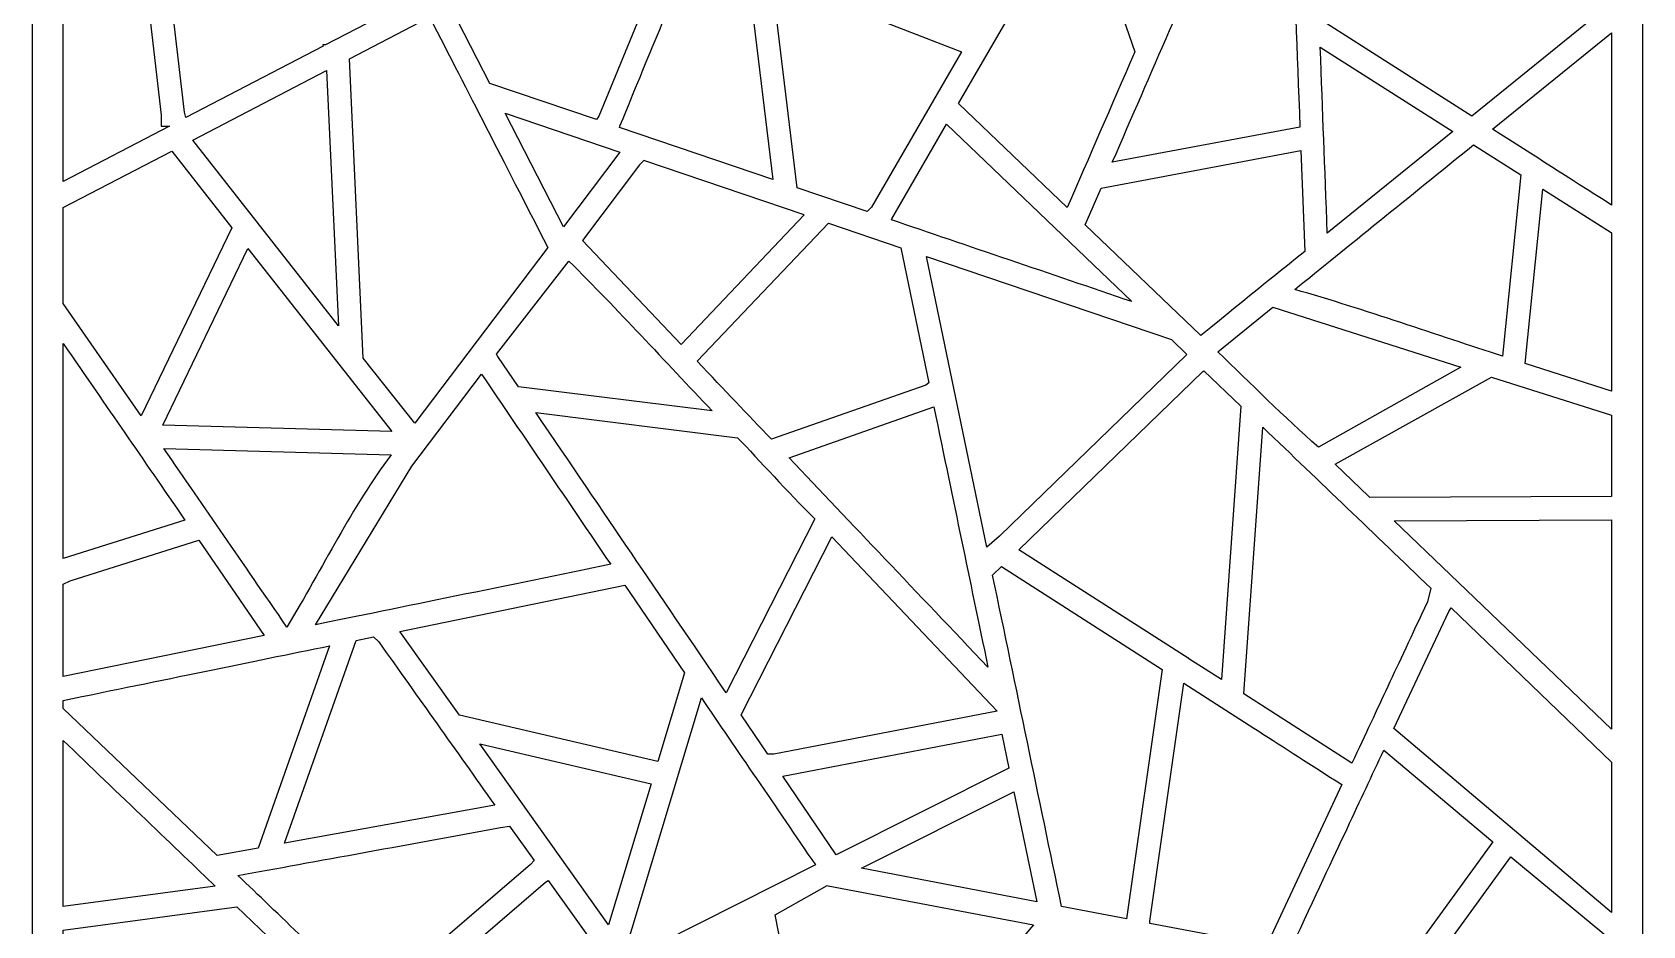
# Model space of a CAD drawing. Header units: centimetres. Extents: x -22.22 to -17.67, y -0.3 to 9.
# Drawn here: x -22.218 to -17.67, y 3.834 to 6.356 of the extents above; entities that cross this region are included whole.
import ezdxf

# ---------------------------------------------------------------- set-up
doc = ezdxf.new("R2010")
doc.units = ezdxf.units.CM
doc.header["$MEASUREMENT"] = 0
doc.layers.add('layer 1', color=7, linetype='Continuous')

msp = doc.modelspace()

# ---------------------------------------------------------------- linework, layer by layer
at = {"layer": 'layer 1', "color": 250}
for points, knots in [([(-17.6704, -0.30228), (-17.6704, -0.30228), (-22.21758, -0.30228), (-22.21758, -0.30228), (-22.21758, -0.30228), (-22.21758, 2.75909), (-22.21758, 5.80632), (-22.21758, 9.00077), (-22.21758, 9.00077), (-20.66617, 9.00077), (-19.24696, 9.00077), (-17.6704, 9.00077), (-17.6704, 9.00077), (-17.6704, 5.9357), (-17.6704, 2.83904), (-17.6704, -0.30228)], [0, 0, 0, 0, 0.2, 0.2, 0.2, 0.2, 0.4, 0.4, 0.4, 0.4, 0.6, 0.6, 0.6, 0.6, 1, 1, 1, 1]), ([(-22.12972, 5.93467), (-22.12972, 5.93467), (-21.8296, 6.09128), (-21.8296, 6.09128), (-21.8296, 6.09128), (-21.8296, 6.09128), (-21.8531, 6.09128), (-21.8531, 6.09128), (-21.8531, 6.09128), (-21.8531, 6.09128), (-21.8531, 6.12232), (-21.8531, 6.12232), (-21.8531, 6.12232), (-21.8531, 6.12232), (-21.94864, 6.944), (-21.94864, 6.944), (-21.94864, 6.944), (-21.94864, 6.944), (-22.12197, 6.82541), (-22.12197, 6.82541), (-22.12197, 6.82541), (-22.12197, 6.82541), (-22.12972, 6.81766), (-22.12972, 6.81766), (-22.12972, 6.81766), (-22.12972, 6.81766), (-22.12972, 5.93467), (-22.12972, 5.93467)], [0, 0, 0, 0, 0.125, 0.125, 0.125, 0.125, 0.25, 0.25, 0.25, 0.25, 0.375, 0.375, 0.375, 0.375, 0.5, 0.5, 0.5, 0.5, 0.625, 0.625, 0.625, 0.625, 0.75, 0.75, 0.75, 0.75, 1, 1, 1, 1]), ([(-21.25078, 6.84628), (-21.25078, 6.84628), (-20.92546, 6.21189), (-20.92546, 6.21189), (-20.92546, 6.21189), (-20.92546, 6.21189), (-20.62475, 6.10965), (-20.62475, 6.10965), (-20.62475, 6.10965), (-20.62475, 6.10965), (-20.6181, 6.11962), (-20.6181, 6.11962), (-20.6181, 6.11962), (-20.6181, 6.11962), (-20.5105, 6.38012), (-20.5105, 6.38012), (-20.5105, 6.38012), (-20.5105, 6.38012), (-21.07911, 6.87475), (-21.07911, 6.87475), (-21.07911, 6.87475), (-21.07911, 6.87475), (-21.25078, 6.84628), (-21.25078, 6.84628)], [0, 0, 0, 0, 0.1428571, 0.1428571, 0.1428571, 0.1428571, 0.2857143, 0.2857143, 0.2857143, 0.2857143, 0.4285714, 0.4285714, 0.4285714, 0.4285714, 0.5714286, 0.5714286, 0.5714286, 0.5714286, 0.7142857, 0.7142857, 0.7142857, 0.7142857, 1, 1, 1, 1]), ([(-19.10427, 6.30111), (-19.10427, 6.30111), (-19.25883, 6.74673), (-19.25883, 6.74673), (-19.25883, 6.74673), (-19.25883, 6.74673), (-19.60197, 6.15511), (-19.60197, 6.15511), (-19.60197, 6.15511), (-19.60197, 6.15511), (-19.29542, 5.86147), (-19.29542, 5.86147), (-19.29542, 5.86147), (-19.23292, 6.00521), (-19.17491, 6.13863), (-19.10427, 6.30111)], [0, 0, 0, 0, 0.2, 0.2, 0.2, 0.2, 0.4, 0.4, 0.4, 0.4, 0.6, 0.6, 0.6, 0.6, 1, 1, 1, 1]), ([(-19.16814, 5.98894), (-19.16814, 5.98894), (-18.63844, 6.08845), (-18.63844, 6.08845), (-18.63844, 6.08845), (-18.64701, 6.31221), (-18.65329, 6.47632), (-18.66213, 6.70717), (-18.66213, 6.70717), (-18.66213, 6.70717), (-18.84129, 6.74153), (-18.84129, 6.74153), (-18.84129, 6.74153), (-18.95842, 6.47162), (-19.0558, 6.24731), (-19.16814, 5.98894)], [0, 0, 0, 0, 0.2, 0.2, 0.2, 0.2, 0.4, 0.4, 0.4, 0.4, 0.6, 0.6, 0.6, 0.6, 1, 1, 1, 1]), ([(-17.75827, 6.53314), (-17.75827, 6.53314), (-17.77014, 6.5361), (-17.77014, 6.5361), (-17.77014, 6.5361), (-18.0791, 6.59536), (-18.2799, 6.63387), (-18.59569, 6.69443), (-18.59569, 6.69443), (-18.59569, 6.69443), (-18.5842, 6.3943), (-18.5842, 6.3943), (-18.5842, 6.3943), (-18.5842, 6.3943), (-18.15293, 6.11958), (-18.15293, 6.11958), (-18.15293, 6.11958), (-18.15293, 6.11958), (-17.79289, 6.41097), (-17.79289, 6.41097), (-17.79289, 6.41097), (-17.79289, 6.41097), (-17.75827, 6.44558), (-17.75827, 6.44558), (-17.75827, 6.44558), (-17.75827, 6.44558), (-17.75827, 6.53314), (-17.75827, 6.53314)], [0, 0, 0, 0, 0.125, 0.125, 0.125, 0.125, 0.25, 0.25, 0.25, 0.25, 0.375, 0.375, 0.375, 0.375, 0.5, 0.5, 0.5, 0.5, 0.625, 0.625, 0.625, 0.625, 0.75, 0.75, 0.75, 0.75, 1, 1, 1, 1]), ([(-21.12595, 6.45843), (-21.12595, 6.45843), (-21.20679, 6.61608), (-21.20679, 6.61608), (-21.20679, 6.61608), (-21.20679, 6.61608), (-21.2332, 6.61608), (-21.2332, 6.61608), (-21.2332, 6.61608), (-21.2332, 6.61608), (-21.83737, 6.55761), (-21.83737, 6.55761), (-21.83737, 6.55761), (-21.83737, 6.55761), (-21.78766, 6.13015), (-21.78766, 6.13015), (-21.78766, 6.13015), (-21.78766, 6.13015), (-21.7839, 6.11508), (-21.7839, 6.11508), (-21.7839, 6.11508), (-21.7839, 6.11508), (-21.39642, 6.3169), (-21.39642, 6.3169), (-21.39642, 6.3169), (-21.39642, 6.3169), (-21.39737, 6.3207), (-21.39737, 6.3207), (-21.39737, 6.3207), (-21.39737, 6.3207), (-21.38911, 6.3207), (-21.38911, 6.3207), (-21.38911, 6.3207), (-21.38911, 6.3207), (-21.13048, 6.4554), (-21.13048, 6.4554), (-21.13048, 6.4554), (-21.13048, 6.4554), (-21.12595, 6.45843), (-21.12595, 6.45843)], [0, 0, 0, 0, 0.0909091, 0.0909091, 0.0909091, 0.0909091, 0.1818182, 0.1818182, 0.1818182, 0.1818182, 0.2727273, 0.2727273, 0.2727273, 0.2727273, 0.3636364, 0.3636364, 0.3636364, 0.3636364, 0.4545455, 0.4545455, 0.4545455, 0.4545455, 0.5454545, 0.5454545, 0.5454545, 0.5454545, 0.6363636, 0.6363636, 0.6363636, 0.6363636, 0.7272727, 0.7272727, 0.7272727, 0.7272727, 0.8181818, 0.8181818, 0.8181818, 0.8181818, 1, 1, 1, 1]), ([(-20.5591, 6.08733), (-20.5591, 6.08733), (-20.12699, 5.94041), (-20.12699, 5.94041), (-20.12699, 5.94041), (-20.12699, 5.94041), (-20.19747, 6.52192), (-20.19747, 6.52192), (-20.19747, 6.52192), (-20.19747, 6.52192), (-20.20121, 6.53687), (-20.20121, 6.53687), (-20.20121, 6.53687), (-20.20121, 6.53687), (-20.35046, 6.59496), (-20.35046, 6.59496), (-20.35046, 6.59496), (-20.44351, 6.36968), (-20.4702, 6.30509), (-20.55751, 6.0937), (-20.55751, 6.0937), (-20.55751, 6.0937), (-20.5591, 6.08733), (-20.5591, 6.08733)], [0, 0, 0, 0, 0.1428571, 0.1428571, 0.1428571, 0.1428571, 0.2857143, 0.2857143, 0.2857143, 0.2857143, 0.4285714, 0.4285714, 0.4285714, 0.4285714, 0.5714286, 0.5714286, 0.5714286, 0.5714286, 0.7142857, 0.7142857, 0.7142857, 0.7142857, 1, 1, 1, 1]), ([(-20.05775, 5.91687), (-20.05775, 5.91687), (-19.86036, 5.84975), (-19.86036, 5.84975), (-19.86036, 5.84975), (-19.86036, 5.84975), (-19.84821, 5.8619), (-19.84821, 5.8619), (-19.84821, 5.8619), (-19.84821, 5.8619), (-19.59384, 6.30047), (-19.59384, 6.30047), (-19.59384, 6.30047), (-19.59384, 6.30047), (-20.12952, 6.50897), (-20.12952, 6.50897), (-20.12952, 6.50897), (-20.12952, 6.50897), (-20.05775, 5.91687), (-20.05775, 5.91687)], [0, 0, 0, 0, 0.1666667, 0.1666667, 0.1666667, 0.1666667, 0.3333333, 0.3333333, 0.3333333, 0.3333333, 0.5, 0.5, 0.5, 0.5, 0.6666667, 0.6666667, 0.6666667, 0.6666667, 1, 1, 1, 1]), ([(-20.76193, 5.7486), (-20.89348, 6.00512), (-20.98307, 6.17981), (-21.09483, 6.39775), (-21.09483, 6.39775), (-21.09483, 6.39775), (-21.10192, 6.39598), (-21.10192, 6.39598), (-21.10192, 6.39598), (-21.10192, 6.39598), (-21.32189, 6.28141), (-21.32189, 6.28141), (-21.32189, 6.28141), (-21.32189, 6.28141), (-21.28294, 5.43642), (-21.28294, 5.43642), (-21.28294, 5.43642), (-21.28294, 5.43642), (-21.137, 5.25219), (-21.137, 5.25219), (-21.137, 5.25219), (-21.137, 5.25219), (-20.76193, 5.7486), (-20.76193, 5.7486)], [0, 0, 0, 0, 0.1428571, 0.1428571, 0.1428571, 0.1428571, 0.2857143, 0.2857143, 0.2857143, 0.2857143, 0.4285714, 0.4285714, 0.4285714, 0.4285714, 0.5714286, 0.5714286, 0.5714286, 0.5714286, 0.7142857, 0.7142857, 0.7142857, 0.7142857, 1, 1, 1, 1]), ([(-17.75827, 6.3542), (-17.75827, 6.3542), (-18.09431, 6.08224), (-18.09431, 6.08224), (-18.09431, 6.08224), (-17.96759, 6.00152), (-17.89029, 5.95228), (-17.75827, 5.86818), (-17.75827, 5.86818), (-17.75827, 5.86818), (-17.75827, 6.3542), (-17.75827, 6.3542)], [0, 0, 0, 0, 0.25, 0.25, 0.25, 0.25, 0.5, 0.5, 0.5, 0.5, 1, 1, 1, 1]), ([(-18.56104, 5.7893), (-18.56104, 5.7893), (-18.20696, 6.07586), (-18.20696, 6.07586), (-18.20696, 6.07586), (-18.20696, 6.07586), (-18.58113, 6.31421), (-18.58113, 6.31421), (-18.58113, 6.31421), (-18.57402, 6.12849), (-18.56834, 5.98001), (-18.56104, 5.7893)], [0, 0, 0, 0, 0.25, 0.25, 0.25, 0.25, 0.5, 0.5, 0.5, 0.5, 1, 1, 1, 1]), ([(-21.38632, 6.24785), (-21.38632, 6.24785), (-21.76406, 6.05111), (-21.76406, 6.05111), (-21.76406, 6.05111), (-21.76406, 6.05111), (-21.3532, 5.52764), (-21.3532, 5.52764), (-21.3532, 5.52764), (-21.3532, 5.52764), (-21.38632, 6.24785), (-21.38632, 6.24785)], [0, 0, 0, 0, 0.25, 0.25, 0.25, 0.25, 0.5, 0.5, 0.5, 0.5, 1, 1, 1, 1]), ([(-20.88222, 6.12758), (-20.88222, 6.12758), (-20.71782, 5.80699), (-20.71782, 5.80699), (-20.71782, 5.80699), (-20.71782, 5.80699), (-20.5587, 6.01759), (-20.5587, 6.01759), (-20.5587, 6.01759), (-20.5587, 6.01759), (-20.88222, 6.12758), (-20.88222, 6.12758)], [0, 0, 0, 0, 0.25, 0.25, 0.25, 0.25, 0.5, 0.5, 0.5, 0.5, 1, 1, 1, 1]), ([(-19.79171, 5.82641), (-19.57853, 5.75393), (-19.34375, 5.6741), (-19.11328, 5.59574), (-19.11328, 5.59574), (-19.11328, 5.59574), (-19.63599, 6.09645), (-19.63599, 6.09645), (-19.63599, 6.09645), (-19.63599, 6.09645), (-19.79103, 5.82914), (-19.79103, 5.82914), (-19.79103, 5.82914), (-19.79103, 5.82914), (-19.79171, 5.82641), (-19.79171, 5.82641)], [0, 0, 0, 0, 0.2, 0.2, 0.2, 0.2, 0.4, 0.4, 0.4, 0.4, 0.6, 0.6, 0.6, 0.6, 1, 1, 1, 1]), ([(-22.12972, 5.59089), (-22.12972, 5.59089), (-21.90953, 5.2738), (-21.90953, 5.2738), (-21.90953, 5.2738), (-21.90953, 5.2738), (-21.65369, 5.80376), (-21.65369, 5.80376), (-21.65369, 5.80376), (-21.65369, 5.80376), (-21.82352, 6.02014), (-21.82352, 6.02014), (-21.82352, 6.02014), (-21.82352, 6.02014), (-22.12972, 5.86139), (-22.12972, 5.86139), (-22.12972, 5.86139), (-22.12972, 5.86139), (-22.12972, 5.59089), (-22.12972, 5.59089)], [0, 0, 0, 0, 0.1666667, 0.1666667, 0.1666667, 0.1666667, 0.3333333, 0.3333333, 0.3333333, 0.3333333, 0.5, 0.5, 0.5, 0.5, 0.6666667, 0.6666667, 0.6666667, 0.6666667, 1, 1, 1, 1]), ([(-19.24469, 5.81288), (-19.24469, 5.81288), (-18.91826, 5.5002), (-18.91826, 5.5002), (-18.91826, 5.5002), (-18.75748, 5.63032), (-18.77445, 5.61659), (-18.625, 5.73753), (-18.625, 5.73753), (-18.625, 5.73753), (-18.63589, 6.02188), (-18.63589, 6.02188), (-18.63589, 6.02188), (-18.63589, 6.02188), (-19.19988, 5.91592), (-19.19988, 5.91592), (-19.19988, 5.91592), (-19.19988, 5.91592), (-19.24469, 5.81288), (-19.24469, 5.81288)], [0, 0, 0, 0, 0.1666667, 0.1666667, 0.1666667, 0.1666667, 0.3333333, 0.3333333, 0.3333333, 0.3333333, 0.5, 0.5, 0.5, 0.5, 0.6666667, 0.6666667, 0.6666667, 0.6666667, 1, 1, 1, 1]), ([(-18.14834, 6.03852), (-18.33401, 5.88826), (-18.50465, 5.75015), (-18.65326, 5.62988), (-18.65326, 5.62988), (-18.45543, 5.57368), (-18.24805, 5.50012), (-18.06644, 5.44196), (-18.06644, 5.44196), (-18.06644, 5.44196), (-18.01439, 5.9532), (-18.01439, 5.9532), (-18.01439, 5.9532), (-18.01439, 5.9532), (-18.14834, 6.03852), (-18.14834, 6.03852)], [0, 0, 0, 0, 0.2, 0.2, 0.2, 0.2, 0.4, 0.4, 0.4, 0.4, 0.6, 0.6, 0.6, 0.6, 1, 1, 1, 1]), ([(-20.03818, 5.84061), (-20.03818, 5.84061), (-20.38547, 5.47507), (-20.38547, 5.47507), (-20.38547, 5.47507), (-20.38547, 5.47507), (-20.66424, 5.76858), (-20.66424, 5.76858), (-20.66424, 5.76858), (-20.66424, 5.76858), (-20.50342, 5.98144), (-20.50342, 5.98144), (-20.50342, 5.98144), (-20.50342, 5.98144), (-20.49047, 5.99439), (-20.49047, 5.99439), (-20.49047, 5.99439), (-20.49047, 5.99439), (-20.03818, 5.84061), (-20.03818, 5.84061)], [0, 0, 0, 0, 0.1666667, 0.1666667, 0.1666667, 0.1666667, 0.3333333, 0.3333333, 0.3333333, 0.3333333, 0.5, 0.5, 0.5, 0.5, 0.6666667, 0.6666667, 0.6666667, 0.6666667, 1, 1, 1, 1]), ([(-17.75827, 5.34313), (-17.75827, 5.34313), (-17.75827, 5.78946), (-17.75827, 5.78946), (-17.75827, 5.78946), (-17.75827, 5.78946), (-17.75989, 5.79108), (-17.75989, 5.79108), (-17.75989, 5.79108), (-17.75989, 5.79108), (-17.95219, 5.91357), (-17.95219, 5.91357), (-17.95219, 5.91357), (-17.95219, 5.91357), (-18.00223, 5.4214), (-18.00223, 5.4214), (-18.00223, 5.4214), (-18.00223, 5.4214), (-17.75827, 5.34313), (-17.75827, 5.34313)], [0, 0, 0, 0, 0.1666667, 0.1666667, 0.1666667, 0.1666667, 0.3333333, 0.3333333, 0.3333333, 0.3333333, 0.5, 0.5, 0.5, 0.5, 0.6666667, 0.6666667, 0.6666667, 0.6666667, 1, 1, 1, 1]), ([(-19.76556, 5.74792), (-19.76556, 5.74792), (-19.96947, 5.81725), (-19.96947, 5.81725), (-19.96947, 5.81725), (-19.96947, 5.81725), (-20.34, 5.42725), (-20.34, 5.42725), (-20.34, 5.42725), (-20.26089, 5.34404), (-20.19913, 5.27909), (-20.13064, 5.20705), (-20.13064, 5.20705), (-20.13064, 5.20705), (-19.69506, 5.36009), (-19.69506, 5.36009), (-19.69506, 5.36009), (-19.69506, 5.36009), (-19.68613, 5.36605), (-19.68613, 5.36605), (-19.68613, 5.36605), (-19.68613, 5.36605), (-19.76556, 5.74792), (-19.76556, 5.74792)], [0, 0, 0, 0, 0.1428571, 0.1428571, 0.1428571, 0.1428571, 0.2857143, 0.2857143, 0.2857143, 0.2857143, 0.4285714, 0.4285714, 0.4285714, 0.4285714, 0.5714286, 0.5714286, 0.5714286, 0.5714286, 0.7142857, 0.7142857, 0.7142857, 0.7142857, 1, 1, 1, 1]), ([(-21.20234, 5.22869), (-21.20234, 5.22869), (-21.60838, 5.74603), (-21.60838, 5.74603), (-21.60838, 5.74603), (-21.60838, 5.74603), (-21.84911, 5.24739), (-21.84911, 5.24739), (-21.84911, 5.24739), (-21.84911, 5.24739), (-21.20234, 5.22869), (-21.20234, 5.22869)], [0, 0, 0, 0, 0.25, 0.25, 0.25, 0.25, 0.5, 0.5, 0.5, 0.5, 1, 1, 1, 1]), ([(-20.70242, 5.71014), (-20.70242, 5.71014), (-20.90666, 5.44774), (-20.90666, 5.44774), (-20.90666, 5.44774), (-20.90666, 5.44774), (-20.9031, 5.44061), (-20.9031, 5.44061), (-20.9031, 5.44061), (-20.9031, 5.44061), (-20.84479, 5.35544), (-20.84479, 5.35544), (-20.84479, 5.35544), (-20.84479, 5.35544), (-20.29763, 5.28705), (-20.29763, 5.28705), (-20.29763, 5.28705), (-20.43198, 5.42835), (-20.56413, 5.57282), (-20.70242, 5.71014)], [0, 0, 0, 0, 0.1666667, 0.1666667, 0.1666667, 0.1666667, 0.3333333, 0.3333333, 0.3333333, 0.3333333, 0.5, 0.5, 0.5, 0.5, 0.6666667, 0.6666667, 0.6666667, 0.6666667, 1, 1, 1, 1]), ([(-19.00093, 5.48897), (-19.00093, 5.48897), (-19.69313, 5.72329), (-19.69313, 5.72329), (-19.69313, 5.72329), (-19.69313, 5.72329), (-19.52224, 4.90262), (-19.52224, 4.90262), (-19.52224, 4.90262), (-19.52224, 4.90262), (-19.48685, 4.93408), (-19.48685, 4.93408), (-19.48685, 4.93408), (-19.48685, 4.93408), (-18.9577, 5.44672), (-18.9577, 5.44672), (-18.9577, 5.44672), (-18.9577, 5.44672), (-19.00093, 5.48897), (-19.00093, 5.48897)], [0, 0, 0, 0, 0.1666667, 0.1666667, 0.1666667, 0.1666667, 0.3333333, 0.3333333, 0.3333333, 0.3333333, 0.5, 0.5, 0.5, 0.5, 0.6666667, 0.6666667, 0.6666667, 0.6666667, 1, 1, 1, 1]), ([(-18.87029, 5.45424), (-18.77645, 5.36435), (-18.68437, 5.27052), (-18.58641, 5.18527), (-18.58641, 5.18527), (-18.58641, 5.18527), (-18.18371, 5.41032), (-18.18371, 5.41032), (-18.18371, 5.41032), (-18.18371, 5.41032), (-18.71452, 5.5803), (-18.71452, 5.5803), (-18.71452, 5.5803), (-18.71452, 5.5803), (-18.87029, 5.45424), (-18.87029, 5.45424)], [0, 0, 0, 0, 0.2, 0.2, 0.2, 0.2, 0.4, 0.4, 0.4, 0.4, 0.6, 0.6, 0.6, 0.6, 1, 1, 1, 1]), ([(-22.12972, 4.87083), (-22.12972, 4.87083), (-21.7866, 4.97918), (-21.7866, 4.97918), (-21.7866, 4.97918), (-21.91119, 5.16004), (-22.00072, 5.29001), (-22.12972, 5.47726), (-22.12972, 5.47726), (-22.12972, 5.47726), (-22.12972, 4.87083), (-22.12972, 4.87083)], [0, 0, 0, 0, 0.25, 0.25, 0.25, 0.25, 0.5, 0.5, 0.5, 0.5, 1, 1, 1, 1]), ([(-20.94928, 5.39132), (-20.94928, 5.39132), (-21.14595, 5.13103), (-21.14595, 5.13103), (-21.14595, 5.13103), (-21.14595, 5.13103), (-21.41767, 4.68333), (-21.41767, 4.68333), (-21.41767, 4.68333), (-21.1883, 4.73035), (-20.86408, 4.79682), (-20.58433, 4.85417), (-20.58433, 4.85417), (-20.70688, 5.03454), (-20.82822, 5.21313), (-20.94928, 5.39132)], [0, 0, 0, 0, 0.2, 0.2, 0.2, 0.2, 0.4, 0.4, 0.4, 0.4, 0.6, 0.6, 0.6, 0.6, 1, 1, 1, 1]), ([(-18.80503, 5.30047), (-18.80503, 5.30047), (-18.90928, 5.40033), (-18.90928, 5.40033), (-18.90928, 5.40033), (-18.90928, 5.40033), (-18.91254, 5.39816), (-18.91254, 5.39816), (-18.91254, 5.39816), (-18.91254, 5.39816), (-19.4319, 4.89555), (-19.4319, 4.89555), (-19.4319, 4.89555), (-19.4319, 4.89555), (-18.95392, 4.58893), (-18.95392, 4.58893), (-18.95392, 4.58893), (-18.95392, 4.58893), (-18.95166, 4.58893), (-18.95166, 4.58893), (-18.95166, 4.58893), (-18.95166, 4.58893), (-18.95197, 4.58767), (-18.95197, 4.58767), (-18.95197, 4.58767), (-18.95197, 4.58767), (-18.86015, 4.52877), (-18.86015, 4.52877), (-18.86015, 4.52877), (-18.86015, 4.52877), (-18.80503, 5.30047), (-18.80503, 5.30047)], [0, 0, 0, 0, 0.1111111, 0.1111111, 0.1111111, 0.1111111, 0.2222222, 0.2222222, 0.2222222, 0.2222222, 0.3333333, 0.3333333, 0.3333333, 0.3333333, 0.4444444, 0.4444444, 0.4444444, 0.4444444, 0.5555556, 0.5555556, 0.5555556, 0.5555556, 0.6666667, 0.6666667, 0.6666667, 0.6666667, 0.7777778, 0.7777778, 0.7777778, 0.7777778, 1, 1, 1, 1]), ([(-17.75827, 5.27523), (-17.75827, 5.27523), (-18.09782, 5.38281), (-18.09782, 5.38281), (-18.09782, 5.38281), (-18.09782, 5.38281), (-18.53861, 5.13653), (-18.53861, 5.13653), (-18.53861, 5.13653), (-18.53861, 5.13653), (-18.4441, 5.046), (-18.4441, 5.046), (-18.4441, 5.046), (-18.4441, 5.046), (-18.44124, 5.043), (-18.44124, 5.043), (-18.44124, 5.043), (-18.44124, 5.043), (-17.75827, 5.04556), (-17.75827, 5.04556), (-17.75827, 5.04556), (-17.75827, 5.04556), (-17.75827, 5.27523), (-17.75827, 5.27523)], [0, 0, 0, 0, 0.1428571, 0.1428571, 0.1428571, 0.1428571, 0.2857143, 0.2857143, 0.2857143, 0.2857143, 0.4285714, 0.4285714, 0.4285714, 0.4285714, 0.5714286, 0.5714286, 0.5714286, 0.5714286, 0.7142857, 0.7142857, 0.7142857, 0.7142857, 1, 1, 1, 1]), ([(-20.79596, 5.28292), (-20.59107, 4.98136), (-20.45969, 4.78799), (-20.25824, 4.49147), (-20.25824, 4.49147), (-20.25824, 4.49147), (-20.00841, 4.98287), (-20.00841, 4.98287), (-20.00841, 4.98287), (-20.08565, 5.05982), (-20.16492, 5.14748), (-20.22596, 5.21167), (-20.22596, 5.21167), (-20.22596, 5.21167), (-20.79596, 5.28292), (-20.79596, 5.28292)], [0, 0, 0, 0, 0.2, 0.2, 0.2, 0.2, 0.4, 0.4, 0.4, 0.4, 0.6, 0.6, 0.6, 0.6, 1, 1, 1, 1]), ([(-19.5193, 4.5641), (-19.57382, 4.82615), (-19.61275, 5.01331), (-19.67204, 5.29833), (-19.67204, 5.29833), (-19.67204, 5.29833), (-20.08085, 5.1547), (-20.08085, 5.1547), (-20.08085, 5.1547), (-19.90563, 4.97041), (-19.72095, 4.77618), (-19.5193, 4.5641)], [0, 0, 0, 0, 0.25, 0.25, 0.25, 0.25, 0.5, 0.5, 0.5, 0.5, 1, 1, 1, 1]), ([(-18.26872, 4.78674), (-18.42992, 4.94116), (-18.57923, 5.08418), (-18.74319, 5.24124), (-18.74319, 5.24124), (-18.74319, 5.24124), (-18.79698, 4.48824), (-18.79698, 4.48824), (-18.79698, 4.48824), (-18.79698, 4.48824), (-18.49179, 4.29246), (-18.49179, 4.29246), (-18.49179, 4.29246), (-18.41286, 4.46108), (-18.37089, 4.55075), (-18.27822, 4.74872), (-18.27822, 4.74872), (-18.27822, 4.74872), (-18.26872, 4.78674), (-18.26872, 4.78674)], [0, 0, 0, 0, 0.1666667, 0.1666667, 0.1666667, 0.1666667, 0.3333333, 0.3333333, 0.3333333, 0.3333333, 0.5, 0.5, 0.5, 0.5, 0.6666667, 0.6666667, 0.6666667, 0.6666667, 1, 1, 1, 1]), ([(-21.20452, 5.16283), (-21.20452, 5.16283), (-21.84585, 5.18137), (-21.84585, 5.18137), (-21.84585, 5.18137), (-21.72616, 5.00761), (-21.62942, 4.86718), (-21.49851, 4.67715), (-21.49851, 4.67715), (-21.39621, 4.8457), (-21.31478, 5.0169), (-21.20452, 5.16283)], [0, 0, 0, 0, 0.25, 0.25, 0.25, 0.25, 0.5, 0.5, 0.5, 0.5, 1, 1, 1, 1]), ([(-17.75827, 4.97966), (-17.75827, 4.97966), (-18.37241, 4.97733), (-18.37241, 4.97733), (-18.37241, 4.97733), (-18.37241, 4.97733), (-17.75827, 4.38905), (-17.75827, 4.38905), (-17.75827, 4.38905), (-17.75827, 4.38905), (-17.75827, 4.97966), (-17.75827, 4.97966)], [0, 0, 0, 0, 0.25, 0.25, 0.25, 0.25, 0.5, 0.5, 0.5, 0.5, 1, 1, 1, 1]), ([(-22.12972, 4.53735), (-22.12972, 4.53735), (-21.56235, 4.65366), (-21.56235, 4.65366), (-21.56235, 4.65366), (-21.56235, 4.65366), (-21.74749, 4.92242), (-21.74749, 4.92242), (-21.74749, 4.92242), (-21.74749, 4.92242), (-22.11007, 4.80792), (-22.11007, 4.80792), (-22.11007, 4.80792), (-22.11007, 4.80792), (-22.12972, 4.7981), (-22.12972, 4.7981), (-22.12972, 4.7981), (-22.12972, 4.7981), (-22.12972, 4.53735), (-22.12972, 4.53735)], [0, 0, 0, 0, 0.1666667, 0.1666667, 0.1666667, 0.1666667, 0.3333333, 0.3333333, 0.3333333, 0.3333333, 0.5, 0.5, 0.5, 0.5, 0.6666667, 0.6666667, 0.6666667, 0.6666667, 1, 1, 1, 1]), ([(-20.21595, 4.42923), (-20.21595, 4.42923), (-20.14049, 4.31816), (-20.14049, 4.31816), (-20.14049, 4.31816), (-20.14049, 4.31816), (-20.1241, 4.31816), (-20.1241, 4.31816), (-20.1241, 4.31816), (-20.1241, 4.31816), (-19.49338, 4.43946), (-19.49338, 4.43946), (-19.49338, 4.43946), (-19.49338, 4.43946), (-19.96024, 4.93221), (-19.96024, 4.93221), (-19.96024, 4.93221), (-19.96024, 4.93221), (-20.21595, 4.42923), (-20.21595, 4.42923)], [0, 0, 0, 0, 0.1666667, 0.1666667, 0.1666667, 0.1666667, 0.3333333, 0.3333333, 0.3333333, 0.3333333, 0.5, 0.5, 0.5, 0.5, 0.6666667, 0.6666667, 0.6666667, 0.6666667, 1, 1, 1, 1]), ([(-19.31144, 3.88845), (-19.31144, 3.88845), (-19.12778, 3.85339), (-19.12778, 3.85339), (-19.12778, 3.85339), (-19.12778, 3.85339), (-19.02693, 4.55747), (-19.02693, 4.55747), (-19.02693, 4.55747), (-19.02693, 4.55747), (-19.48055, 4.84847), (-19.48055, 4.84847), (-19.48055, 4.84847), (-19.48055, 4.84847), (-19.50602, 4.82382), (-19.50602, 4.82382), (-19.50602, 4.82382), (-19.4385, 4.49923), (-19.37686, 4.20292), (-19.31144, 3.88845)], [0, 0, 0, 0, 0.1666667, 0.1666667, 0.1666667, 0.1666667, 0.3333333, 0.3333333, 0.3333333, 0.3333333, 0.5, 0.5, 0.5, 0.5, 0.6666667, 0.6666667, 0.6666667, 0.6666667, 1, 1, 1, 1]), ([(-20.37606, 4.54763), (-20.37606, 4.54763), (-20.54422, 4.79513), (-20.54422, 4.79513), (-20.54422, 4.79513), (-20.54422, 4.79513), (-21.17943, 4.6649), (-21.17943, 4.6649), (-21.17943, 4.6649), (-21.17943, 4.6649), (-21.01138, 4.42858), (-21.01138, 4.42858), (-21.01138, 4.42858), (-21.01138, 4.42858), (-20.45141, 4.29753), (-20.45141, 4.29753), (-20.45141, 4.29753), (-20.45141, 4.29753), (-20.37606, 4.54763), (-20.37606, 4.54763)], [0, 0, 0, 0, 0.1666667, 0.1666667, 0.1666667, 0.1666667, 0.3333333, 0.3333333, 0.3333333, 0.3333333, 0.5, 0.5, 0.5, 0.5, 0.6666667, 0.6666667, 0.6666667, 0.6666667, 1, 1, 1, 1]), ([(-17.75827, 3.87181), (-17.75827, 3.87181), (-17.75827, 4.29595), (-17.75827, 4.29595), (-17.75827, 4.29595), (-17.75827, 4.29595), (-18.21133, 4.73178), (-18.21133, 4.73178), (-18.21133, 4.73178), (-18.21133, 4.73178), (-18.21824, 4.72142), (-18.21824, 4.72142), (-18.21824, 4.72142), (-18.21824, 4.72142), (-18.37292, 4.39097), (-18.37292, 4.39097), (-18.37292, 4.39097), (-18.37292, 4.39097), (-17.75827, 3.87181), (-17.75827, 3.87181)], [0, 0, 0, 0, 0.1666667, 0.1666667, 0.1666667, 0.1666667, 0.3333333, 0.3333333, 0.3333333, 0.3333333, 0.5, 0.5, 0.5, 0.5, 0.6666667, 0.6666667, 0.6666667, 0.6666667, 1, 1, 1, 1]), ([(-21.25357, 4.6497), (-21.25357, 4.6497), (-21.30317, 4.63953), (-21.30317, 4.63953), (-21.30317, 4.63953), (-21.30317, 4.63953), (-21.50531, 4.06681), (-21.50531, 4.06681), (-21.50531, 4.06681), (-21.50531, 4.06681), (-20.91177, 4.1748), (-20.91177, 4.1748), (-20.91177, 4.1748), (-21.02444, 4.33323), (-21.12428, 4.47363), (-21.23942, 4.63555), (-21.23942, 4.63555), (-21.23942, 4.63555), (-21.25357, 4.6497), (-21.25357, 4.6497)], [0, 0, 0, 0, 0.1666667, 0.1666667, 0.1666667, 0.1666667, 0.3333333, 0.3333333, 0.3333333, 0.3333333, 0.5, 0.5, 0.5, 0.5, 0.6666667, 0.6666667, 0.6666667, 0.6666667, 1, 1, 1, 1]), ([(-22.12972, 4.44739), (-22.12972, 4.44739), (-21.6957, 4.03217), (-21.6957, 4.03217), (-21.6957, 4.03217), (-21.6957, 4.03217), (-21.57999, 4.05322), (-21.57999, 4.05322), (-21.57999, 4.05322), (-21.57999, 4.05322), (-21.37851, 4.62408), (-21.37851, 4.62408), (-21.37851, 4.62408), (-21.59918, 4.57884), (-21.84819, 4.52779), (-22.12972, 4.47007), (-22.12972, 4.47007), (-22.12972, 4.47007), (-22.12972, 4.44739), (-22.12972, 4.44739)], [0, 0, 0, 0, 0.1666667, 0.1666667, 0.1666667, 0.1666667, 0.3333333, 0.3333333, 0.3333333, 0.3333333, 0.5, 0.5, 0.5, 0.5, 0.6666667, 0.6666667, 0.6666667, 0.6666667, 1, 1, 1, 1]), ([(-19.06183, 3.8408), (-19.06183, 3.8408), (-18.73742, 3.77887), (-18.73742, 3.77887), (-18.73742, 3.77887), (-18.73742, 3.77887), (-18.71988, 3.80517), (-18.71988, 3.80517), (-18.71988, 3.80517), (-18.71988, 3.80517), (-18.51997, 4.23225), (-18.51997, 4.23225), (-18.51997, 4.23225), (-18.69349, 4.34356), (-18.82405, 4.42732), (-18.96595, 4.51835), (-18.96595, 4.51835), (-18.96595, 4.51835), (-19.06183, 3.84717), (-19.06183, 3.84717), (-19.06183, 3.84717), (-19.06183, 3.84717), (-19.06183, 3.8408), (-19.06183, 3.8408)], [0, 0, 0, 0, 0.1428571, 0.1428571, 0.1428571, 0.1428571, 0.2857143, 0.2857143, 0.2857143, 0.2857143, 0.4285714, 0.4285714, 0.4285714, 0.4285714, 0.5714286, 0.5714286, 0.5714286, 0.5714286, 0.7142857, 0.7142857, 0.7142857, 0.7142857, 1, 1, 1, 1]), ([(-20.00634, 4.00567), (-20.11817, 4.16923), (-20.23113, 4.33431), (-20.32838, 4.47744), (-20.32838, 4.47744), (-20.32838, 4.47744), (-20.55333, 3.73015), (-20.55333, 3.73015), (-20.55333, 3.73015), (-20.55333, 3.73015), (-20.00634, 4.00567), (-20.00634, 4.00567)], [0, 0, 0, 0, 0.25, 0.25, 0.25, 0.25, 0.5, 0.5, 0.5, 0.5, 1, 1, 1, 1]), ([(-19.9475, 4.03411), (-19.9475, 4.03411), (-19.46, 4.27899), (-19.46, 4.27899), (-19.46, 4.27899), (-19.46, 4.27899), (-19.47995, 4.37493), (-19.47995, 4.37493), (-19.47995, 4.37493), (-19.47995, 4.37493), (-20.09827, 4.25602), (-20.09827, 4.25602), (-20.09827, 4.25602), (-20.09827, 4.25602), (-19.9475, 4.03411), (-19.9475, 4.03411)], [0, 0, 0, 0, 0.2, 0.2, 0.2, 0.2, 0.4, 0.4, 0.4, 0.4, 0.6, 0.6, 0.6, 0.6, 1, 1, 1, 1]), ([(-22.12972, 3.88832), (-22.12972, 3.88832), (-21.70071, 3.94571), (-21.70071, 3.94571), (-21.70071, 3.94571), (-21.80232, 4.04304), (-21.97913, 4.21241), (-22.12972, 4.35665), (-22.12972, 4.35665), (-22.12972, 4.35665), (-22.12972, 3.88832), (-22.12972, 3.88832)], [0, 0, 0, 0, 0.25, 0.25, 0.25, 0.25, 0.5, 0.5, 0.5, 0.5, 1, 1, 1, 1]), ([(-20.95364, 4.34739), (-20.95364, 4.34739), (-20.59031, 3.83645), (-20.59031, 3.83645), (-20.59031, 3.83645), (-20.59031, 3.83645), (-20.47045, 4.2343), (-20.47045, 4.2343), (-20.47045, 4.2343), (-20.47045, 4.2343), (-20.95364, 4.34739), (-20.95364, 4.34739)], [0, 0, 0, 0, 0.25, 0.25, 0.25, 0.25, 0.5, 0.5, 0.5, 0.5, 1, 1, 1, 1]), ([(-18.66716, 3.76545), (-18.66716, 3.76545), (-18.35832, 3.70649), (-18.35832, 3.70649), (-18.35832, 3.70649), (-18.35832, 3.70649), (-18.09357, 4.07053), (-18.09357, 4.07053), (-18.09357, 4.07053), (-18.09357, 4.07053), (-18.40183, 4.3292), (-18.40183, 4.3292), (-18.40183, 4.3292), (-18.47016, 4.18321), (-18.52306, 4.07021), (-18.6623, 3.77274), (-18.6623, 3.77274), (-18.6623, 3.77274), (-18.66716, 3.76545), (-18.66716, 3.76545)], [0, 0, 0, 0, 0.1666667, 0.1666667, 0.1666667, 0.1666667, 0.3333333, 0.3333333, 0.3333333, 0.3333333, 0.5, 0.5, 0.5, 0.5, 0.6666667, 0.6666667, 0.6666667, 0.6666667, 1, 1, 1, 1]), ([(-19.44611, 4.21222), (-19.44611, 4.21222), (-19.87606, 3.99625), (-19.87606, 3.99625), (-19.87606, 3.99625), (-19.87606, 3.99625), (-19.38154, 3.90184), (-19.38154, 3.90184), (-19.38154, 3.90184), (-19.38154, 3.90184), (-19.44611, 4.21222), (-19.44611, 4.21222)], [0, 0, 0, 0, 0.25, 0.25, 0.25, 0.25, 0.5, 0.5, 0.5, 0.5, 1, 1, 1, 1]), ([(-21.63694, 3.97588), (-21.52327, 3.867), (-21.3851, 3.73465), (-21.26321, 3.61788), (-21.26321, 3.61788), (-21.26321, 3.61788), (-20.81079, 4.00716), (-20.81079, 4.00716), (-20.81079, 4.00716), (-20.81079, 4.00716), (-20.80014, 4.01781), (-20.80014, 4.01781), (-20.80014, 4.01781), (-20.80014, 4.01781), (-20.8696, 4.11549), (-20.8696, 4.11549), (-20.8696, 4.11549), (-21.13997, 4.0663), (-21.42622, 4.01422), (-21.63694, 3.97588)], [0, 0, 0, 0, 0.1666667, 0.1666667, 0.1666667, 0.1666667, 0.3333333, 0.3333333, 0.3333333, 0.3333333, 0.5, 0.5, 0.5, 0.5, 0.6666667, 0.6666667, 0.6666667, 0.6666667, 1, 1, 1, 1]), ([(-17.75827, 3.79354), (-17.75827, 3.79354), (-18.04296, 4.02807), (-18.04296, 4.02807), (-18.04296, 4.02807), (-18.04296, 4.02807), (-18.28677, 3.69283), (-18.28677, 3.69283), (-18.28677, 3.69283), (-18.28677, 3.69283), (-17.75827, 3.59375), (-17.75827, 3.59375), (-17.75827, 3.59375), (-17.75827, 3.59375), (-17.75827, 3.79354), (-17.75827, 3.79354)], [0, 0, 0, 0, 0.2, 0.2, 0.2, 0.2, 0.4, 0.4, 0.4, 0.4, 0.6, 0.6, 0.6, 0.6, 1, 1, 1, 1]), ([(-21.21523, 3.57193), (-21.21523, 3.57193), (-21.09564, 3.45738), (-21.09564, 3.45738), (-21.09564, 3.45738), (-21.09564, 3.45738), (-20.63104, 3.69134), (-20.63104, 3.69134), (-20.63104, 3.69134), (-20.63104, 3.69134), (-20.61437, 3.75657), (-20.61437, 3.75657), (-20.61437, 3.75657), (-20.61437, 3.75657), (-20.76045, 3.962), (-20.76045, 3.962), (-20.76045, 3.962), (-20.76045, 3.962), (-20.7684, 3.9567), (-20.7684, 3.9567), (-20.7684, 3.9567), (-20.7684, 3.9567), (-21.21523, 3.57193), (-21.21523, 3.57193)], [0, 0, 0, 0, 0.1428571, 0.1428571, 0.1428571, 0.1428571, 0.2857143, 0.2857143, 0.2857143, 0.2857143, 0.4285714, 0.4285714, 0.4285714, 0.4285714, 0.5714286, 0.5714286, 0.5714286, 0.5714286, 0.7142857, 0.7142857, 0.7142857, 0.7142857, 1, 1, 1, 1]), ([(-20.11954, 3.86498), (-20.11954, 3.86498), (-19.97691, 3.1365), (-19.97691, 3.1365), (-19.97691, 3.1365), (-19.76131, 3.39402), (-19.61907, 3.56392), (-19.39085, 3.83652), (-19.39085, 3.83652), (-19.39085, 3.83652), (-19.97022, 3.94713), (-19.97022, 3.94713), (-19.97022, 3.94713), (-19.97022, 3.94713), (-19.97284, 3.94763), (-19.97284, 3.94763), (-19.97284, 3.94763), (-19.97284, 3.94763), (-20.11954, 3.86498), (-20.11954, 3.86498)], [0, 0, 0, 0, 0.1666667, 0.1666667, 0.1666667, 0.1666667, 0.3333333, 0.3333333, 0.3333333, 0.3333333, 0.5, 0.5, 0.5, 0.5, 0.6666667, 0.6666667, 0.6666667, 0.6666667, 1, 1, 1, 1]), ([(-22.12972, 3.32128), (-21.86967, 3.53938), (-21.79645, 3.60079), (-21.55342, 3.80462), (-21.55342, 3.80462), (-21.55342, 3.80462), (-21.63951, 3.88708), (-21.63951, 3.88708), (-21.63951, 3.88708), (-21.63951, 3.88708), (-22.12972, 3.8213), (-22.12972, 3.8213), (-22.12972, 3.8213), (-22.12972, 3.8213), (-22.12972, 3.32128), (-22.12972, 3.32128)], [0, 0, 0, 0, 0.2, 0.2, 0.2, 0.2, 0.4, 0.4, 0.4, 0.4, 0.6, 0.6, 0.6, 0.6, 1, 1, 1, 1])]:
    msp.add_open_spline(points, degree=3, knots=knots, dxfattribs=at)

doc.saveas('drawing.dxf')
